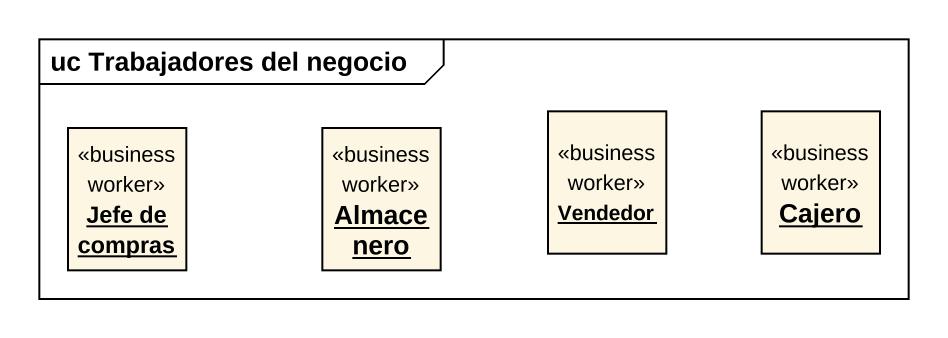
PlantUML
@startuml
mainframe uc Trabajadores del negocio
hide circle
hide empty members
object "Jefe de compras" as Jefe_de_compras <<business worker>>
object Almacenero <<business worker>>
object Vendedor <<business worker>>
object Cajero <<business worker>>
@enduml
